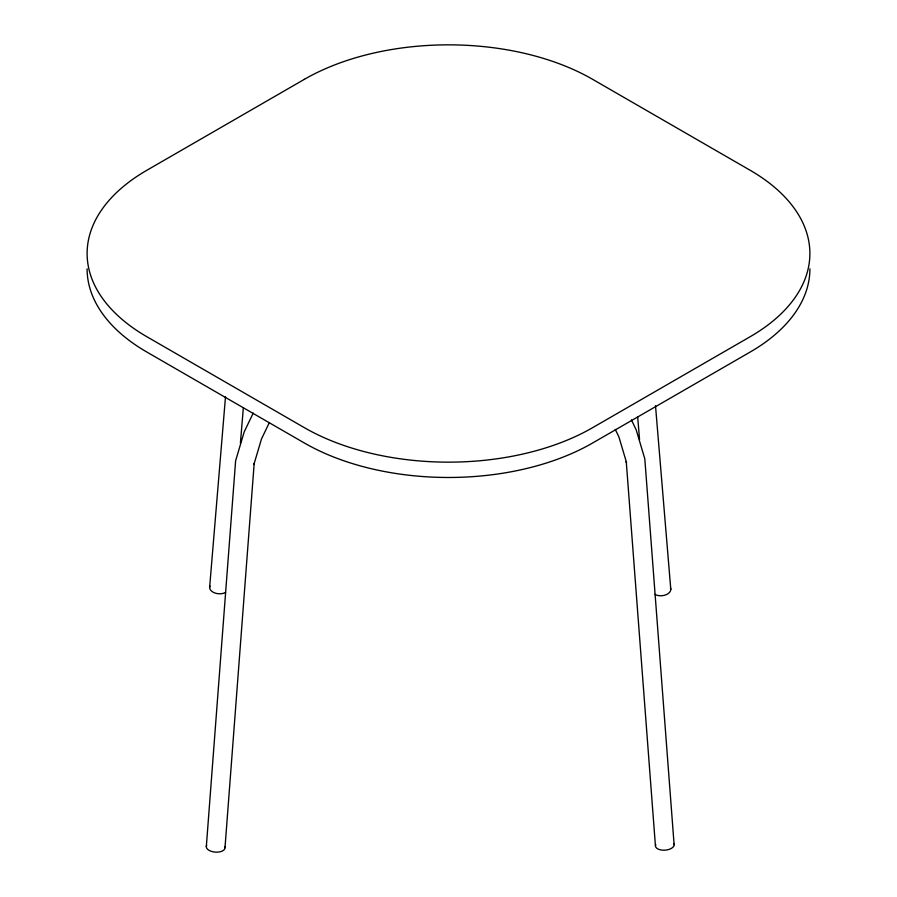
<?xml version="1.0" encoding="UTF-8"?>
<svg xmlns="http://www.w3.org/2000/svg" width="897" height="897" viewBox="0 0 897 897"><rect width="100%" height="100%" fill="white"/><g stroke="black" fill="none" stroke-linecap="round" stroke-linejoin="round"><path stroke-width="1.35" d="M206.31 846.734L235.619 460.789L244.219 431.827L253.212 413.113M224.99 847.766L254.176 463.525L253.885 464.534L261.487 438.969L269.358 422.565M209.629 587.434L225.495 396.777M240.407 443.14L243.311 408.225M631.41 419.886L636.197 429.865L644.808 458.838L674.118 844.772M615.308 429.45L618.941 437.018L626.532 462.572L626.252 461.574L655.427 845.804M655.505 405.691L670.799 589.396M637.7 417.161L639.561 439.508M670.485 587.883A9.362 5.875 -4.8 0 1 666.135 594.722A9.362 5.875 -4.8 0 1 654.866 594.375M224.676 846.476A9.362 4.889 4.3 0 1 215.65 852.15A9.362 4.889 4.3 0 1 206.624 845.49M673.804 843.528A9.362 4.889 -4.3 0 1 664.767 850.188A9.362 4.889 -4.3 0 1 655.752 844.526M225.562 592.412A9.362 5.875 4.8 0 1 214.282 592.771A9.362 5.875 4.8 0 1 209.943 585.932M87.099 268.82A203.776 117.653 0 0 0 146.794 352.016L304.408 443.017A203.776 117.653 0 0 0 592.592 443.017L750.206 352.016A203.776 117.653 0 0 0 809.901 268.82M304.408 79.306L146.794 170.307A203.776 117.653 0 0 0 146.794 336.689L304.408 427.69A203.776 117.653 0 0 0 592.592 427.69L750.206 336.689A203.776 117.653 0 0 0 750.206 170.307L592.592 79.306A203.776 117.653 0 0 0 304.408 79.306"/></g></svg>
